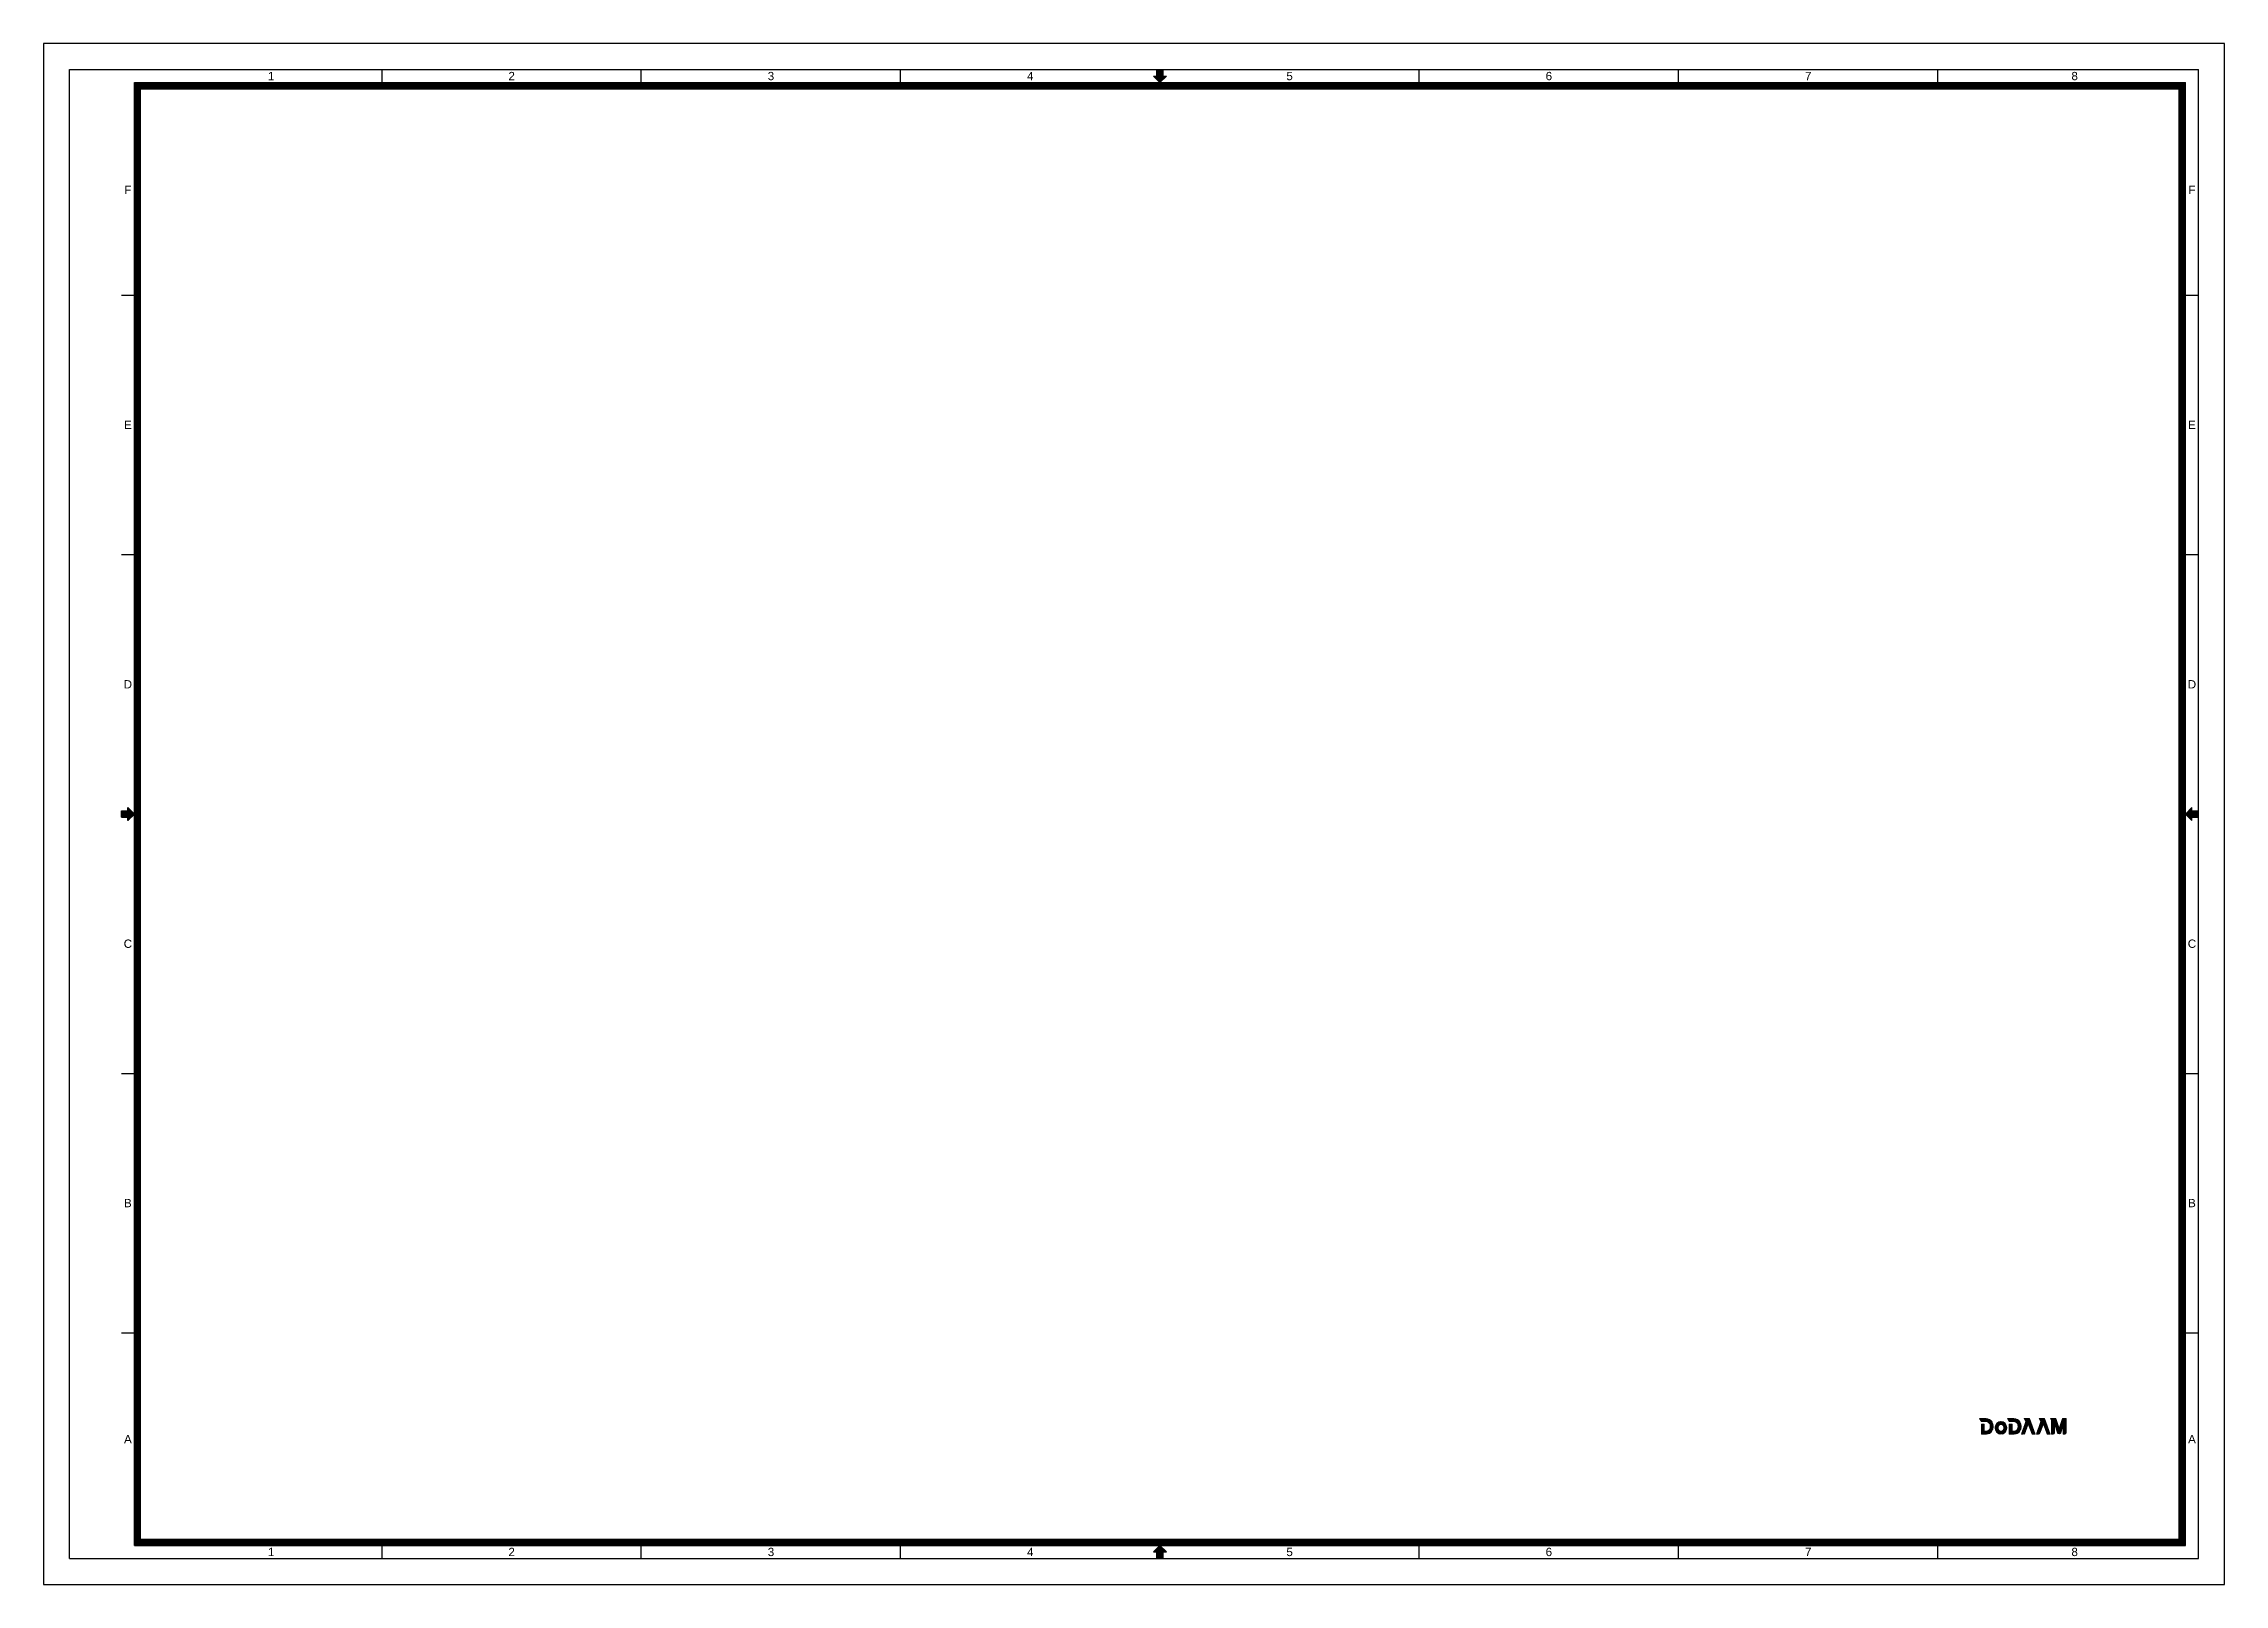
# Model space of a CAD drawing. Extents: x 0 to 841, y 0 to 594.
import ezdxf
from ezdxf.enums import TextEntityAlignment as Align

# ---------------------------------------------------------------- set-up
doc = ezdxf.new("R2010")
doc.units = 0
doc.layers.get('0').update_dxf_attribs({"linetype": 'CONTINUOUS'})
doc.styles.get("Standard").update_dxf_attribs({"font": 'ARIALUNI.TTF', "width": 0.8})

msp = doc.modelspace()

# ---------------------------------------------------------------- linework, layer by layer
for p, q in [((10, 584), (831, 584)), ((10, 10), (10, 584)), ((130.5, 579), (130.5, 584)), ((230.5, 579), (230.5, 584)), ((330.5, 579), (330.5, 584)), ((428, 581.5), (429.3, 581.5)), ((428, 581.5), (430.5, 579)), ((428.1, 581.4), (428.1, 581.5)), ((428.3, 581.2), (428.3, 581.5)), ((428.5, 581), (428.5, 581.5)), ((428.7, 580.8), (428.7, 581.5)), ((428.9, 580.6), (428.9, 581.5)), ((429.1, 580.4), (429.1, 581.5)), ((429.3, 580.2), (429.3, 584)), ((429.5, 580), (429.5, 584)), ((429.7, 579.8), (429.7, 584)), ((429.9, 579.6), (429.9, 584)), ((430.1, 579.4), (430.1, 584)), ((430.3, 579.2), (430.3, 584)), ((430.5, 579), (430.5, 584)), ((430.5, 579), (433, 581.5)), ((430.7, 579.2), (430.7, 584)), ((430.9, 579.4), (430.9, 584)), ((431.1, 579.6), (431.1, 584)), ((431.3, 579.8), (431.3, 584)), ((431.5, 580), (431.5, 584)), ((431.7, 580.2), (431.7, 584)), ((431.7, 581.5), (433, 581.5)), ((431.9, 580.4), (431.9, 581.5)), ((432.1, 580.6), (432.1, 581.5)), ((432.3, 580.8), (432.3, 581.5)), ((432.5, 581), (432.5, 581.5)), ((432.7, 581.2), (432.7, 581.5)), ((432.9, 581.4), (432.9, 581.5)), ((530.5, 579), (530.5, 584)), ((630.5, 579), (630.5, 584)), ((730.5, 579), (730.5, 584)), ((831, 10), (831, 584)), ((35, 579), (826, 579)), ((35, 15), (35, 579)), ((35.3, 578.7), (825.7, 578.7)), ((35.3, 15.3), (35.3, 578.7)), ((35.6, 578.4), (825.4, 578.4)), ((35.6, 15.6), (35.6, 578.4)), ((35.9, 578.1), (825.1, 578.1)), ((35.9, 15.9), (35.9, 578.1)), ((36.2, 577.8), (824.8, 577.8)), ((36.2, 16.2), (36.2, 577.8)), ((36.5, 577.5), (824.5, 577.5)), ((36.5, 16.5), (36.5, 577.5)), ((36.8, 577.2), (824.2, 577.2)), ((36.8, 16.8), (36.8, 577.2)), ((37.1, 576.9), (823.9, 576.9)), ((37.1, 17.1), (37.1, 576.9)), ((37.4, 576.6), (823.6, 576.6)), ((37.4, 17.4), (37.4, 576.6)), ((823.6, 17.4), (823.6, 576.6)), ((823.9, 17.1), (823.9, 576.9)), ((824.2, 16.8), (824.2, 577.2)), ((824.5, 16.5), (824.5, 577.5)), ((824.8, 16.2), (824.8, 577.8)), ((825.1, 15.9), (825.1, 578.1)), ((825.4, 15.6), (825.4, 578.4)), ((825.7, 15.3), (825.7, 578.7)), ((826, 15), (826, 579)), ((30, 497), (35, 497)), ((826, 497), (831, 497)), ((30, 397), (35, 397)), ((826, 397), (831, 397)), ((30, 295.8), (30, 298.2)), ((30, 298.2), (33.8, 298.2)), ((30, 298), (32.5, 298)), ((30, 298), (34, 298)), ((30, 297.8), (34.2, 297.8)), ((30, 297.6), (34.4, 297.6)), ((30, 297.4), (34.6, 297.4)), ((30, 297.2), (34.8, 297.2)), ((30, 297), (35, 297)), ((30, 296.8), (34.8, 296.8)), ((30, 296.6), (34.6, 296.6)), ((30, 296.4), (34.4, 296.4)), ((30, 296.2), (34.2, 296.2)), ((30, 296), (32.5, 296)), ((30, 296), (34, 296)), ((30, 295.8), (33.8, 295.8)), ((32.5, 299.5), (35, 297)), ((32.5, 298.2), (32.5, 299.5)), ((32.5, 299.4), (32.6, 299.4)), ((32.5, 299.2), (32.8, 299.2)), ((32.5, 299), (33, 299)), ((32.5, 298.8), (33.2, 298.8)), ((32.5, 298.6), (33.4, 298.6)), ((32.5, 298.4), (33.6, 298.4)), ((32.5, 294.5), (35, 297)), ((32.5, 294.5), (32.5, 295.8)), ((32.5, 295.6), (33.6, 295.6)), ((32.5, 295.4), (33.4, 295.4)), ((32.5, 295.2), (33.2, 295.2)), ((32.5, 295), (33, 295)), ((32.5, 294.8), (32.8, 294.8)), ((32.5, 294.6), (32.6, 294.6)), ((826, 297), (828.5, 299.5)), ((826, 297), (828.5, 294.5)), ((826, 297), (831, 297)), ((826.2, 297.2), (831, 297.2)), ((826.2, 296.8), (831, 296.8)), ((826.4, 297.4), (831, 297.4)), ((826.4, 296.6), (831, 296.6)), ((826.6, 297.6), (831, 297.6)), ((826.6, 296.4), (831, 296.4)), ((826.8, 297.8), (831, 297.8)), ((826.8, 296.2), (831, 296.2)), ((827, 298), (831, 298)), ((827, 296), (831, 296)), ((827.2, 298.2), (831, 298.2)), ((827.2, 295.8), (831, 295.8)), ((827.4, 298.4), (828.5, 298.4)), ((827.4, 295.6), (828.5, 295.6)), ((827.6, 298.6), (828.5, 298.6)), ((827.6, 295.4), (828.5, 295.4)), ((827.8, 298.8), (828.5, 298.8)), ((827.8, 295.2), (828.5, 295.2)), ((828, 299), (828.5, 299)), ((828, 295), (828.5, 295)), ((828.2, 299.2), (828.5, 299.2)), ((828.2, 294.8), (828.5, 294.8)), ((828.4, 299.4), (828.5, 299.4)), ((828.4, 294.6), (828.5, 294.6)), ((828.5, 298.2), (828.5, 299.5)), ((828.5, 294.5), (828.5, 295.8)), ((30, 197), (35, 197)), ((826, 197), (831, 197)), ((30, 97), (35, 97)), ((826, 97), (831, 97)), ((37.1, 17.1), (823.9, 17.1)), ((37.4, 17.4), (823.6, 17.4)), ((10, 10), (831, 10)), ((35, 15), (826, 15)), ((35.3, 15.3), (825.7, 15.3)), ((35.6, 15.6), (825.4, 15.6)), ((35.9, 15.9), (825.1, 15.9)), ((36.2, 16.2), (824.8, 16.2)), ((36.5, 16.5), (824.5, 16.5)), ((36.8, 16.8), (824.2, 16.8)), ((130.5, 10), (130.5, 15)), ((230.5, 10), (230.5, 15)), ((330.5, 10), (330.5, 15)), ((428, 12.5), (430.5, 15)), ((428, 12.5), (429.5, 12.5)), ((428.1, 12.5), (428.1, 12.6)), ((428.3, 12.5), (428.3, 12.8)), ((428.5, 12.5), (428.5, 13)), ((428.7, 12.5), (428.7, 13.2)), ((428.9, 12.5), (428.9, 13.4)), ((429.1, 12.5), (429.1, 13.6)), ((429.3, 10), (429.3, 13.8)), ((429.5, 10), (429.5, 14)), ((429.7, 10), (429.7, 14.2)), ((429.9, 10), (429.9, 14.4)), ((430.1, 10), (430.1, 14.6)), ((430.3, 10), (430.3, 14.8)), ((430.5, 15), (433, 12.5)), ((430.5, 10), (430.5, 15)), ((430.7, 10), (430.7, 14.8)), ((430.9, 10), (430.9, 14.6)), ((431.1, 10), (431.1, 14.4)), ((431.3, 10), (431.3, 14.2)), ((431.5, 10), (431.5, 14)), ((431.5, 12.5), (433, 12.5)), ((431.7, 10), (431.7, 13.8)), ((431.9, 12.5), (431.9, 13.6)), ((432.1, 12.5), (432.1, 13.4)), ((432.3, 12.5), (432.3, 13.2)), ((432.5, 12.5), (432.5, 13)), ((432.7, 12.5), (432.7, 12.8)), ((432.9, 12.5), (432.9, 12.6)), ((530.5, 10), (530.5, 15)), ((630.5, 10), (630.5, 15)), ((730.5, 10), (730.5, 15))]:
    msp.add_line(p, q)
at = {"color": 7, "linetype": 'Continuous', "lineweight": 9}
for p, q in [((746.59, 63.89), (749.11, 63.89)), ((747.27, 62.74), (746.59, 63.89)), ((746.66, 63.77), (746.78, 63.89)), ((746.83, 63.49), (747.23, 63.89)), ((747, 63.21), (747.67, 63.89)), ((747.16, 62.93), (748.12, 63.89)), ((747.27, 62.74), (749.11, 62.74)), ((747.27, 61.69), (747.38, 61.8)), ((747.27, 61.24), (747.83, 61.8)), ((747.27, 60.79), (748.28, 61.8)), ((747.27, 57.89), (747.27, 61.8)), ((747.27, 61.8), (748.42, 61.8)), ((747.27, 60.34), (748.42, 61.49)), ((747.27, 59.89), (748.42, 61.04)), ((747.27, 59.45), (748.42, 60.59)), ((747.27, 59), (748.42, 60.15)), ((747.27, 58.55), (748.42, 59.7)), ((747.27, 58.1), (748.42, 59.25)), ((747.42, 62.74), (748.57, 63.89)), ((747.51, 57.89), (748.66, 59.04)), ((747.87, 62.74), (749.02, 63.89)), ((747.96, 57.89), (749.11, 59.04)), ((748.32, 62.74), (749.45, 63.87)), ((748.41, 57.89), (749.67, 59.15)), ((748.42, 61.8), (748.42, 59.04)), ((748.42, 59.04), (749.1, 59.04)), ((748.77, 62.74), (749.82, 63.79)), ((748.86, 57.89), (751.87, 60.9)), ((749.21, 62.73), (750.15, 63.67)), ((749.32, 57.9), (751.84, 60.42)), ((749.59, 62.66), (750.45, 63.52)), ((749.87, 58), (751.7, 59.83)), ((749.9, 62.52), (750.72, 63.34)), ((750.15, 62.32), (750.97, 63.14)), ((750.36, 62.08), (751.18, 62.9)), ((750.52, 61.8), (751.37, 62.64)), ((750.53, 60.01), (751.84, 61.32)), ((750.64, 61.47), (751.53, 62.35)), ((750.71, 61.09), (751.67, 62.04)), ((750.71, 60.64), (751.77, 61.7)), ((752.59, 60.28), (755.11, 62.79)), ((752.62, 60.75), (754.67, 62.8)), ((752.64, 59.87), (755.47, 62.71)), ((752.73, 59.51), (753.75, 60.54)), ((752.8, 61.38), (754.08, 62.66)), ((752.86, 59.19), (753.76, 60.1)), ((753.02, 58.91), (753.86, 59.75)), ((753.21, 58.65), (754.03, 59.47)), ((753.44, 58.43), (754.25, 59.24)), ((753.69, 58.23), (754.55, 59.09)), ((753.98, 58.07), (754.95, 59.05)), ((754.31, 57.96), (757.06, 60.7)), ((754.7, 57.89), (757.08, 60.27)), ((754.87, 61.66), (755.79, 62.57)), ((755.17, 57.92), (757.02, 59.76)), ((755.23, 61.57), (756.07, 62.4)), ((755.5, 61.39), (756.31, 62.2)), ((755.71, 61.14), (756.53, 61.97)), ((755.85, 60.84), (756.71, 61.7)), ((755.87, 58.16), (756.73, 59.03)), ((755.89, 59.98), (756.98, 61.07)), ((755.93, 60.47), (756.87, 61.4)), ((757.35, 63.89), (759.86, 63.89)), ((758.03, 62.74), (757.35, 63.89)), ((757.43, 63.76), (757.55, 63.89)), ((757.59, 63.48), (758, 63.89)), ((757.76, 63.2), (758.45, 63.89)), ((757.93, 62.91), (758.9, 63.89)), ((758.03, 62.74), (759.86, 62.74)), ((758.03, 61.67), (758.16, 61.8)), ((758.03, 61.22), (758.61, 61.8)), ((758.03, 60.77), (759.06, 61.8)), ((758.03, 57.89), (758.03, 61.8)), ((758.03, 61.8), (759.18, 61.8)), ((758.03, 60.32), (759.18, 61.47)), ((758.03, 59.87), (759.18, 61.02)), ((758.03, 59.43), (759.18, 60.58)), ((758.03, 58.98), (759.18, 60.13)), ((758.03, 58.53), (759.18, 59.68)), ((758.03, 58.08), (759.18, 59.23)), ((758.2, 62.74), (759.35, 63.89)), ((758.29, 57.89), (759.44, 59.04)), ((758.65, 62.74), (759.8, 63.89)), ((758.74, 57.89), (759.89, 59.04)), ((759.1, 62.74), (760.22, 63.86)), ((759.18, 61.8), (759.18, 59.04)), ((759.18, 59.04), (759.86, 59.04)), ((759.19, 57.89), (760.46, 59.16)), ((759.55, 62.74), (760.59, 63.79)), ((759.63, 57.89), (762.63, 60.88)), ((759.99, 62.73), (760.93, 63.67)), ((760.09, 57.9), (762.59, 60.4)), ((760.36, 62.66), (761.22, 63.52)), ((760.65, 58.01), (762.44, 59.8)), ((760.67, 62.51), (761.49, 63.34)), ((760.92, 62.31), (761.73, 63.13)), ((761.12, 62.07), (761.95, 62.89)), ((761.27, 59.98), (762.6, 61.31)), ((761.29, 61.78), (762.13, 62.63)), ((761.4, 61.45), (762.29, 62.34)), ((761.46, 60.61), (762.53, 61.68)), ((761.47, 61.07), (762.43, 62.03)), ((762.7, 57.89), (764.46, 62.74)), ((762.78, 57.89), (764.58, 59.69)), ((762.92, 58.48), (764.83, 60.39)), ((763.17, 59.18), (765.09, 61.1)), ((763.23, 57.89), (764.32, 58.99)), ((763.43, 59.88), (765.34, 61.8)), ((763.68, 60.59), (766.17, 63.08)), ((764.46, 62.74), (763.78, 63.89)), ((765.87, 63.89), (763.78, 63.89)), ((763.8, 63.85), (763.84, 63.89)), ((763.94, 61.29), (766.05, 63.4)), ((763.97, 63.57), (764.29, 63.89)), ((764.09, 58.33), (765.38, 61.89)), ((764.14, 63.29), (764.74, 63.89)), ((764.19, 62), (765.93, 63.73)), ((764.3, 63.01), (765.19, 63.89)), ((764.45, 62.7), (765.63, 63.89)), ((766.82, 57.89), (765.38, 61.89)), ((765.39, 61.85), (766.29, 62.75)), ((765.51, 61.52), (766.41, 62.42)), ((765.63, 61.19), (766.53, 62.09)), ((765.75, 60.86), (766.65, 61.76)), ((768.05, 57.89), (765.87, 63.89)), ((765.87, 60.53), (766.77, 61.43)), ((765.99, 60.2), (766.89, 61.1)), ((766.11, 59.87), (767, 60.77)), ((766.23, 59.54), (767.12, 60.44)), ((766.35, 59.21), (767.24, 60.11)), ((766.47, 58.88), (767.36, 59.78)), ((766.58, 58.55), (767.48, 59.45)), ((766.7, 58.22), (767.6, 59.12)), ((768.51, 57.89), (770.26, 62.74)), ((768.62, 57.89), (770.36, 59.64)), ((768.7, 58.42), (770.62, 60.34)), ((768.96, 59.13), (770.87, 61.04)), ((769.06, 57.89), (770.11, 58.93)), ((769.21, 59.83), (771.13, 61.75)), ((769.47, 60.54), (771.98, 63.05)), ((770.26, 62.74), (769.59, 63.89)), ((771.68, 63.89), (769.59, 63.89)), ((769.62, 63.83), (769.68, 63.89)), ((769.72, 61.24), (771.86, 63.38)), ((769.79, 63.55), (770.13, 63.89)), ((769.89, 58.33), (771.18, 61.89)), ((769.95, 63.27), (770.57, 63.89)), ((769.98, 61.94), (771.74, 63.71)), ((770.12, 62.98), (771.02, 63.89)), ((770.23, 62.65), (771.47, 63.89)), ((772.63, 57.89), (771.18, 61.89)), ((771.2, 61.82), (772.1, 62.72)), ((771.32, 61.49), (772.22, 62.39)), ((771.44, 61.16), (772.34, 62.06)), ((771.56, 60.83), (772.46, 61.73)), ((773.85, 57.89), (771.68, 63.89)), ((771.68, 60.5), (772.58, 61.4)), ((771.8, 60.18), (772.7, 61.07)), ((771.92, 59.85), (772.82, 60.74)), ((772.04, 59.52), (772.94, 60.41)), ((772.16, 59.19), (773.06, 60.08)), ((772.28, 58.86), (773.18, 59.75)), ((772.4, 58.53), (773.29, 59.42)), ((772.52, 58.2), (773.41, 59.09)), ((773.91, 63.89), (776.04, 63.89)), ((774.34, 63.17), (773.91, 63.89)), ((774.01, 63.73), (774.17, 63.89)), ((774.17, 63.45), (774.62, 63.89)), ((774.34, 63.16), (775.06, 63.89)), ((774.34, 62.71), (775.51, 63.89)), ((774.34, 62.26), (775.96, 63.89)), ((774.34, 61.82), (776.13, 63.61)), ((774.34, 61.37), (776.24, 63.27)), ((774.34, 57.89), (774.34, 63.17)), ((774.34, 60.92), (776.35, 62.93)), ((774.34, 60.47), (775.49, 61.62)), ((774.34, 60.02), (775.49, 61.17)), ((774.34, 59.57), (775.49, 60.72)), ((774.34, 59.12), (775.49, 60.27)), ((774.34, 58.67), (775.49, 59.82)), ((774.34, 58.22), (775.49, 59.37)), ((774.45, 57.89), (775.49, 58.92)), ((775.49, 58.56), (775.49, 62.05)), ((775.49, 62.05), (776.67, 58.45)), ((775.59, 61.72), (776.46, 62.59)), ((775.71, 61.39), (776.57, 62.25)), ((775.82, 61.05), (776.69, 61.92)), ((775.93, 60.71), (776.8, 61.58)), ((776.04, 63.89), (777.3, 60.03)), ((776.04, 60.37), (776.91, 61.24)), ((776.15, 60.03), (777.02, 60.9)), ((776.26, 59.7), (777.13, 60.56)), ((776.37, 59.36), (777.24, 60.23)), ((776.48, 59.02), (780.04, 62.58)), ((776.59, 58.68), (778.71, 60.8)), ((776.71, 58.35), (778.49, 60.13)), ((776.92, 58.11), (778.27, 59.46)), ((778.57, 63.89), (777.3, 60.03)), ((777.43, 60.42), (780.04, 63.03)), ((777.65, 61.08), (780.04, 63.48)), ((777.87, 61.75), (780, 63.89)), ((778.89, 61.36), (777.94, 58.45)), ((778.09, 62.42), (779.55, 63.89)), ((778.31, 63.09), (779.11, 63.89)), ((778.53, 63.76), (778.66, 63.89)), ((778.57, 63.89), (780.04, 63.89)), ((778.89, 60.98), (780.04, 62.13)), ((778.89, 60.53), (780.04, 61.68)), ((778.89, 61.36), (778.89, 57.89)), ((778.89, 60.08), (780.04, 61.23)), ((778.89, 59.64), (780.04, 60.79)), ((778.89, 59.19), (780.04, 60.34)), ((778.89, 58.74), (780.04, 59.89)), ((778.89, 58.29), (780.04, 59.44)), ((778.94, 57.89), (780.04, 58.99)), ((780.04, 63.89), (780.04, 58.56)), ((747.27, 57.89), (749.1, 57.89)), ((750.89, 58.57), (751.09, 58.77)), ((758.03, 57.89), (759.86, 57.89)), ((762.7, 57.89), (763.46, 57.89)), ((763.74, 57.95), (764.07, 58.28)), ((766.82, 57.89), (767.72, 58.79)), ((766.82, 57.89), (768.05, 57.89)), ((767.27, 57.89), (767.84, 58.46)), ((767.72, 57.89), (767.96, 58.13)), ((768.51, 57.89), (769.26, 57.89)), ((769.61, 57.99), (769.83, 58.21)), ((772.63, 57.89), (773.85, 57.89)), ((772.66, 57.89), (773.53, 58.77)), ((773.11, 57.89), (773.65, 58.44)), ((773.55, 57.89), (773.77, 58.11)), ((774.34, 57.89), (774.82, 57.89)), ((774.91, 57.89), (775.48, 58.47)), ((777.26, 58), (778.05, 58.79)), ((778.89, 57.89), (779.38, 57.89)), ((779.39, 57.89), (780.04, 58.54))]:
    msp.add_line(p, q, dxfattribs=at)
msp.add_lwpolyline([(0, 0), (841, 0), (841, 594), (0, 594)], close=True)
for centre, radius, start, end in [((749.1, 60.56), 1.52, 270, 327.60422), ((749.1, 60.56), 2.67, 270, 327.60422), ((749.11, 61.21), 2.67, 31.66845, 90), ((749.11, 61.21), 1.52, 31.66845, 90), ((748.58, 60.89), 2.14, 327.60422, 31.66845), ((748.58, 60.89), 3.29, 327.60422, 31.66845), ((759.86, 61.21), 2.67, 31.66845, 90), ((759.86, 61.21), 1.52, 31.66845, 90), ((759.86, 60.56), 1.52, 270, 327.60422), ((759.86, 60.56), 2.67, 270, 327.60422), ((759.34, 60.89), 2.14, 327.60422, 31.66845), ((759.34, 60.89), 3.29, 327.60422, 31.66845), ((763.46, 58.56), 0.668, 270, 340.09542), ((769.26, 58.56), 0.668, 270, 340.09542), ((774.82, 58.56), 0.668, 270, 0), ((777.3, 58.66), 0.668, 198.18425, 341.81575), ((779.38, 58.56), 0.668, 270, 0)]:
    msp.add_arc(centre, radius, start, end, dxfattribs=at)
msp.add_ellipse((754.84, 60.35), major_axis=(0, -2.46), ratio=0.913043, dxfattribs=at)
msp.add_open_spline([(754.84, 59.04), (754.97, 59.04), (755.1, 59.07), (755.35, 59.18), (755.47, 59.27), (755.69, 59.5), (755.78, 59.65), (755.9, 59.98), (755.93, 60.17), (755.93, 60.54), (755.9, 60.72), (755.77, 61.05), (755.68, 61.2), (755.46, 61.43), (755.34, 61.52), (755.09, 61.63), (754.96, 61.66), (754.7, 61.66), (754.57, 61.63), (754.32, 61.51), (754.2, 61.42), (753.98, 61.18), (753.89, 61.04), (753.77, 60.7), (753.74, 60.52), (753.74, 60.15), (753.78, 59.96), (753.91, 59.63), (754, 59.49), (754.22, 59.26), (754.34, 59.17), (754.59, 59.06), (754.71, 59.04), (754.84, 59.04)], degree=3, knots=[0, 0, 0, 0, 0.393716, 0.393716, 0.787432, 0.787432, 1.181149, 1.181149, 1.574865, 1.574865, 1.968581, 1.968581, 2.362297, 2.362297, 2.756014, 2.756014, 3.14973, 3.14973, 3.543446, 3.543446, 3.937162, 3.937162, 4.330878, 4.330878, 4.724595, 4.724595, 5.118311, 5.118311, 5.512027, 5.512027, 5.905743, 5.905743, 6.283185, 6.283185, 6.283185, 6.283185], dxfattribs=at)

# ---------------------------------------------------------------- texts
for s, p in [('1', (87.75, 581.5)), ('2', (180.5, 581.5)), ('3', (280.5, 581.5)), ('4', (380.5, 581.5)), ('5', (480.5, 581.5)), ('6', (580.5, 581.5)), ('7', (680.5, 581.5)), ('8', (783.25, 581.5)), ('F', (32.5, 537.6)), ('F', (828.5, 537.6)), ('E', (32.5, 447)), ('E', (828.5, 447)), ('D', (32.5, 347)), ('D', (828.5, 347)), ('C', (32.5, 247)), ('C', (828.5, 247)), ('B', (32.5, 147)), ('B', (828.5, 147)), ('A', (32.5, 56)), ('A', (828.5, 56)), ('1', (87.75, 12.5)), ('2', (180.5, 12.5)), ('3', (280.5, 12.5)), ('4', (380.5, 12.5)), ('5', (480.5, 12.5)), ('6', (580.5, 12.5)), ('7', (680.5, 12.5)), ('8', (783.25, 12.5))]:
    msp.add_text(s, height=3.2).set_placement(p, align=Align.MIDDLE_CENTER)

doc.saveas('drawing.dxf')
